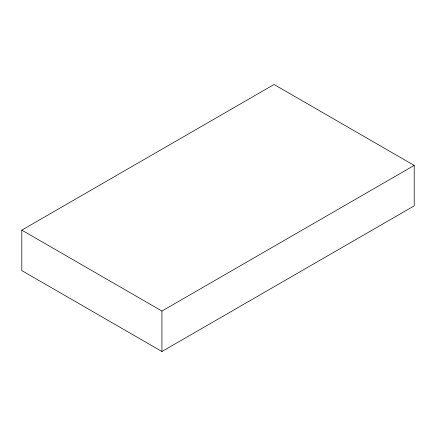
<?xml version="1.0" encoding="UTF-8"?>
<svg xmlns="http://www.w3.org/2000/svg" width="436" height="436" viewBox="0 0 436 436"><rect width="100%" height="100%" fill="white"/><g stroke="black" fill="none" stroke-linecap="round" stroke-linejoin="round"><path stroke-width="0.65" d="M21.8 230.137L274.059 84.497L414.2 165.407L414.2 205.863L161.941 351.503L21.8 270.593L21.8 230.137L161.941 311.048L414.2 165.407M161.941 311.048L161.941 351.503"/></g></svg>
